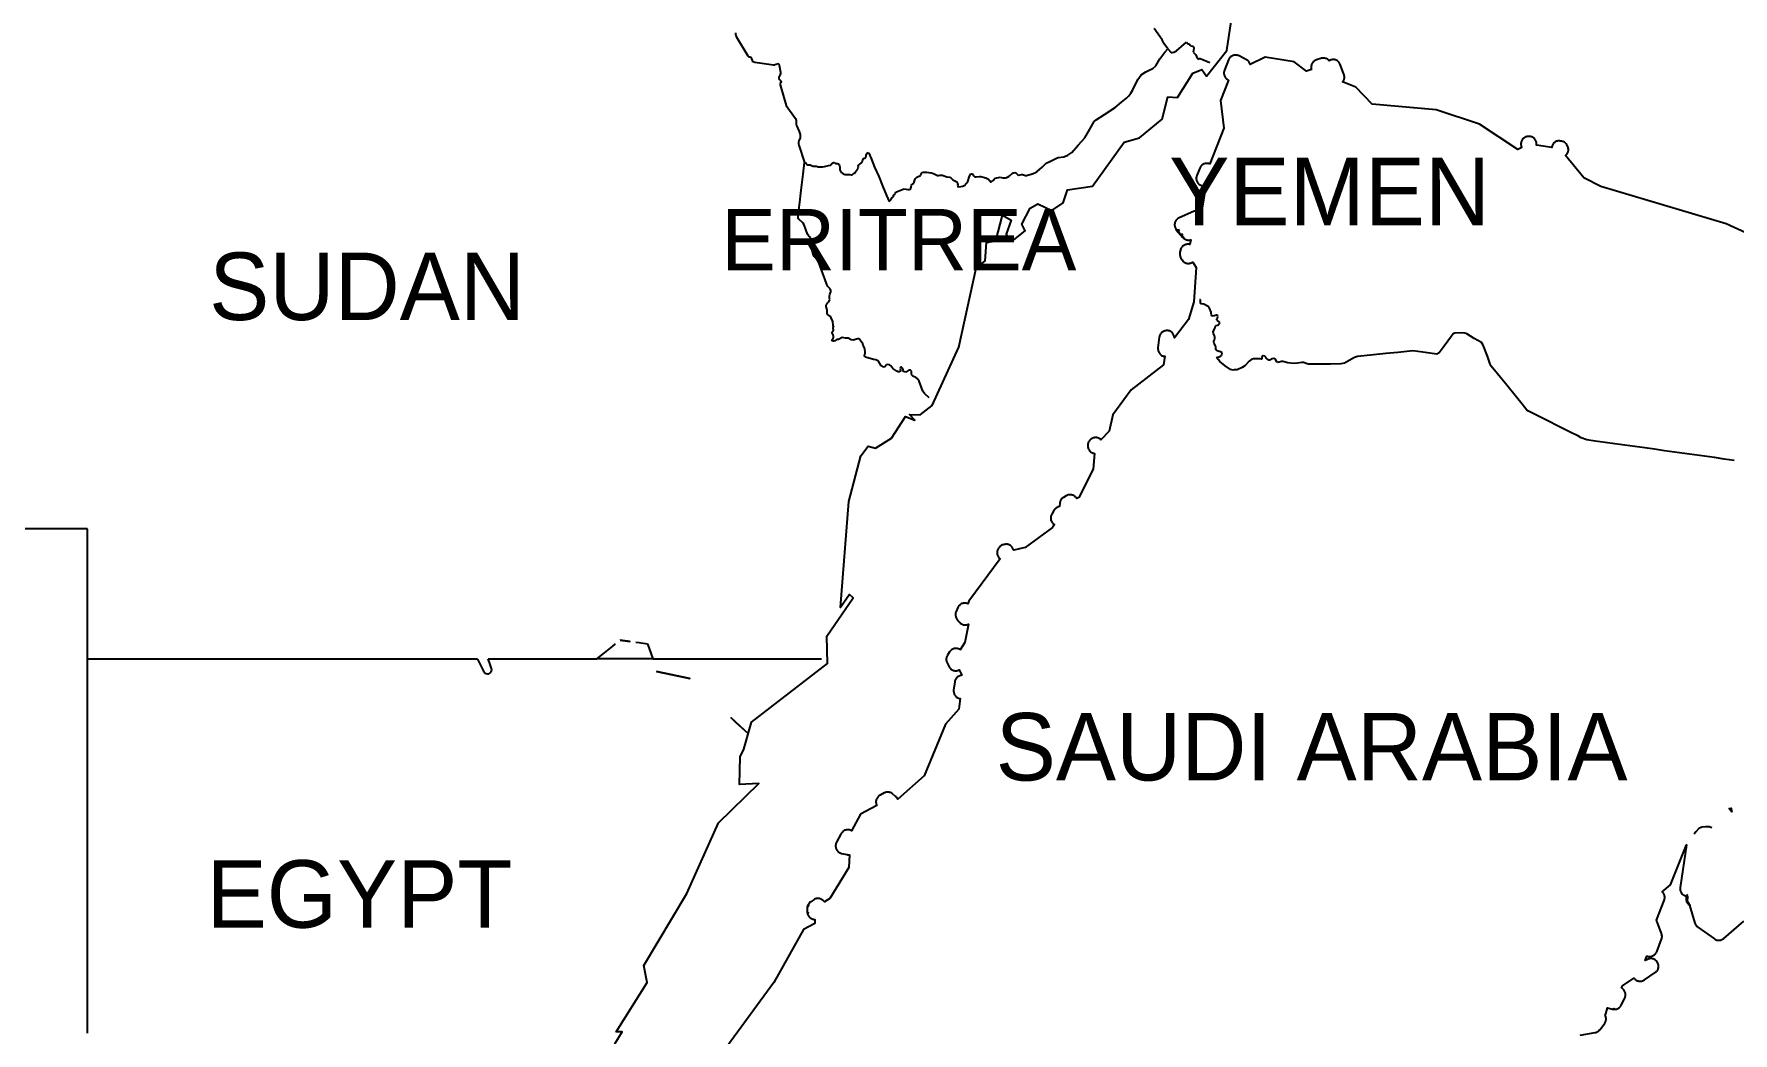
# Model space of a CAD drawing. Header units: metres. Extents: x 0 to 1325, y -1 to 773.
# Drawn here: x 751.3 to 852, y 282 to 341.2 of the extents above; entities that cross this region are included whole.
import ezdxf
from ezdxf.enums import TextEntityAlignment as Align

# ---------------------------------------------------------------- set-up
doc = ezdxf.new("R2010")
doc.units = ezdxf.units.M

msp = doc.modelspace()

# ---------------------------------------------------------------- linework, layer by layer
at = {"layer": 'CUT'}
for points in [[(785.7, 281.328), (786.14, 282.038), (785.79, 282.038), (787.61, 284.968), (787.42, 285.968), (789.97, 290.238), (791.85, 294.428), (794.24, 296.758), (793.1, 296.698), (793.12, 298.338), (793.35, 298.798), (793.8, 300.398), (798.3, 303.878), (798.27, 305.488), (799.83, 307.768), (799.61, 307.968), (799.07, 307.188), (799.58, 313.478), (800.28, 316.178), (800.71, 316.758), (801.16, 316.638), (802.09, 317.228), (802.92, 318.508), (803.49, 318.288), (803.16, 318.628), (803.8, 318.608), (804.51, 319.158), (806.09, 322.618), (807.12, 327.298), (807.65, 327.738), (807.73, 328.818), (808.29, 328.918), (808.68, 330.448), (809.19, 330.148), (808.89, 329.328), (809.26, 328.898), (810.02, 329.518), (809.82, 329.908), (810.31, 330.868), (810.78, 331.128), (811.61, 330.728), (812.28, 331.188), (812.54, 331.948), (814.02, 332.158), (815.89, 334.778), (816.79, 335.028), (818.14, 336.148), (818.47, 337.458), (819.05, 337.428), (819.96, 338.858), (820.5, 339.088), (820.77, 338.678), (821.98, 340.218), (822.23, 341.928)], [(853.9, 328.858), (851.56, 329.928), (844.14, 332.148), (843.13, 332.658), (842.05, 333.988), (842.08, 334.008), (842.11, 334.038), (842.14, 334.078), (842.16, 334.118), (842.18, 334.158), (842.2, 334.198), (842.21, 334.238), (842.22, 334.288), (842.22, 334.328), (842.22, 334.368), (842.21, 334.418), (842.2, 334.458), (842.19, 334.508), (842.17, 334.548), (842.15, 334.578), (842.12, 334.618), (842.08, 334.668), (842.05, 334.708), (842.02, 334.738), (841.98, 334.768), (841.94, 334.788), (841.89, 334.808), (841.85, 334.818), (841.8, 334.828), (841.74, 334.838), (841.7, 334.848), (841.66, 334.848), (841.61, 334.848), (841.57, 334.838), (841.52, 334.828), (841.48, 334.808), (841.44, 334.788), (841.41, 334.758), (841.37, 334.738), (841.34, 334.708), (841.31, 334.668), (841.29, 334.638), (841.27, 334.598), (841.25, 334.558), (841.23, 334.508), (841.23, 334.468), (840.32, 334.598), (840.33, 334.628), (840.33, 334.678), (840.33, 334.718), (840.32, 334.758), (840.31, 334.808), (840.29, 334.848), (840.27, 334.888), (840.25, 334.918), (840.23, 334.958), (840.2, 334.988), (840.16, 335.018), (840.13, 335.048), (840.09, 335.068), (840.05, 335.088), (840.01, 335.098), (839.97, 335.108), (839.92, 335.118), (839.88, 335.118), (839.86, 335.118), (839.82, 335.118), (839.77, 335.108), (839.73, 335.098), (839.69, 335.088), (839.65, 335.068), (839.61, 335.038), (839.57, 335.018), (839.54, 334.988), (839.53, 334.978), (839.5, 334.948), (839.48, 334.908), (839.45, 334.868), (839.43, 334.828), (839.42, 334.788), (839.41, 334.748), (839.4, 334.698), (839.4, 334.658), (839.4, 334.608), (839.41, 334.568), (839.42, 334.518), (839.44, 334.478), (839.45, 334.458), (839.23, 334.338), (836.95, 335.848), (834.38, 336.688), (830.58, 337.018), (829.61, 338.038), (828.83, 338.348), (828.86, 338.378), (828.88, 338.418), (828.9, 338.458), (828.92, 338.498), (828.93, 338.538), (828.94, 338.578), (828.94, 338.628), (828.94, 338.668), (828.93, 338.718), (828.92, 338.758), (828.91, 338.798), (828.69, 339.378), (828.67, 339.418), (828.65, 339.458), (828.63, 339.488), (828.6, 339.528), (828.57, 339.558), (828.53, 339.588), (828.5, 339.608), (828.46, 339.628), (828.42, 339.648), (828.37, 339.658), (828.33, 339.668), (828.29, 339.668), (828.24, 339.668), (828.2, 339.658), (828.16, 339.658), (828.11, 339.638), (828.07, 339.618), (828.04, 339.598), (828.01, 339.628), (827.97, 339.658), (827.94, 339.688), (827.9, 339.708), (827.86, 339.728), (827.82, 339.738), (827.77, 339.748), (827.73, 339.758), (827.68, 339.758), (827.64, 339.758), (827.59, 339.748), (827.55, 339.738), (827.28, 339.648), (827.24, 339.628), (827.2, 339.608), (827.16, 339.588), (827.13, 339.558), (827.09, 339.528), (827.07, 339.498), (827.04, 339.458), (827.02, 339.418), (827, 339.378), (826.99, 339.338), (826.98, 339.298), (826.97, 339.258), (826.97, 339.208), (826.97, 339.168), (826.98, 339.128), (826.99, 339.078), (826.69, 338.978), (825.97, 339.538), (824.25, 339.808), (823.36, 339.388), (823.36, 339.398), (823.34, 339.438), (823.32, 339.478), (823.3, 339.508), (823.28, 339.548), (823.25, 339.578), (823.21, 339.608), (823.18, 339.638), (823.14, 339.658), (822.7, 339.888), (822.66, 339.908), (822.62, 339.918), (822.57, 339.928), (822.53, 339.938), (822.48, 339.938), (822.44, 339.938), (822.4, 339.928), (822.35, 339.918), (822.31, 339.898), (822.27, 339.878), (822.23, 339.858), (822.2, 339.828), (822.17, 339.798), (822.14, 339.768), (822.11, 339.728), (822.09, 339.698), (822.07, 339.648), (821.83, 339.038), (821.82, 338.998), (821.81, 338.958), (821.8, 338.918), (821.8, 338.868), (821.8, 338.828), (821.81, 338.788), (821.82, 338.748), (821.84, 338.698), (821.85, 338.668), (821.88, 338.628), (821.9, 338.588), (821.93, 338.558), (821.96, 338.528), (822, 338.508), (822.04, 338.478), (822.08, 338.458), (821.6, 337.238), (821.8, 335.598), (820.96, 333.488), (820.92, 333.498), (820.88, 333.508), (820.83, 333.518), (820.79, 333.518), (820.74, 333.518), (820.7, 333.508), (820.66, 333.498), (820.62, 333.488), (820.58, 333.468), (820.54, 333.438), (820.5, 333.418), (820.47, 333.388), (820.44, 333.348), (820.41, 333.318), (820.39, 333.278), (820.37, 333.238), (820.19, 332.798), (820.18, 332.758), (820.17, 332.718), (820.16, 332.668), (820.16, 332.628), (820.16, 332.588), (820.17, 332.538), (820.18, 332.498), (820.19, 332.458), (820.21, 332.418), (820.23, 332.378), (820.26, 332.348), (820.29, 332.308), (820.32, 332.278), (820.36, 332.258), (820.39, 332.238), (820.43, 332.218), (820.47, 332.198), (820.52, 332.188), (820.56, 332.178), (820.6, 332.178), (820.65, 332.178), (820.69, 332.188), (820.73, 332.198), (820.53, 330.988), (820.4, 330.648), (820.39, 330.648), (820.35, 330.668), (820.3, 330.678), (820.26, 330.688), (820.22, 330.698), (820.17, 330.698), (820.13, 330.698), (820.08, 330.688), (820.04, 330.678), (820, 330.658), (819.15, 330.288), (819.11, 330.268), (819.07, 330.248), (819.04, 330.218), (819.01, 330.188), (818.98, 330.158), (818.95, 330.128), (818.93, 330.088), (818.91, 330.048), (818.9, 330.008), (818.89, 329.958), (818.88, 329.918), (818.88, 329.878), (818.88, 329.828), (818.89, 329.788), (818.9, 329.748), (818.92, 329.708), (818.93, 329.668), (818.96, 329.628), (818.98, 329.588), (819.36, 329.128), (819.39, 329.098), (819.43, 329.068), (819.46, 329.038), (819.5, 329.018), (819.54, 328.998), (819.59, 328.988), (819.63, 328.978), (819.67, 328.968), (819.72, 328.968), (819.76, 328.968), (819.81, 328.978), (819.85, 328.988), (819.78, 328.718), (819.77, 328.718), (819.72, 328.728), (819.68, 328.728), (819.63, 328.728), (819.59, 328.718), (819.55, 328.718), (819.5, 328.698), (819.46, 328.678), (819.42, 328.658), (819.39, 328.638), (819.35, 328.608), (819.32, 328.578), (819.29, 328.538), (819.27, 328.508), (819.25, 328.468), (819.23, 328.418), (819.22, 328.378), (819.19, 328.248), (819.18, 328.208), (819.18, 328.158), (819.18, 328.118), (819.19, 328.068), (819.2, 328.028), (819.21, 327.988), (819.23, 327.948), (819.25, 327.908), (819.32, 327.798), (819.35, 327.758), (819.37, 327.728), (819.41, 327.698), (819.44, 327.668), (819.48, 327.648), (819.52, 327.628), (819.56, 327.608), (819.6, 327.598), (819.64, 327.588), (819.69, 327.588), (819.73, 327.588), (819.77, 327.598), (819.82, 327.608), (819.86, 327.618), (819.9, 327.638), (819.94, 327.658), (819.95, 327.668), (820.16, 327.348), (820.01, 325.318), (819.71, 324.268), (818.87, 323.168), (818.87, 323.188), (818.86, 323.228), (818.86, 323.268), (818.84, 323.318), (818.82, 323.358), (818.8, 323.398), (818.78, 323.428), (818.75, 323.468), (818.72, 323.498), (818.68, 323.528), (818.65, 323.548), (818.61, 323.568), (818.57, 323.588), (818.52, 323.598), (818.48, 323.608), (818.44, 323.608), (818.39, 323.608), (818.35, 323.598), (818.3, 323.588), (818.26, 323.578), (818.22, 323.558), (818.18, 323.538), (818.15, 323.518), (818.11, 323.488), (818.08, 323.458), (818.05, 323.418), (818.03, 323.378), (818.01, 323.338), (817.99, 323.298), (817.98, 323.258), (817.97, 323.218), (817.89, 322.588), (817.89, 322.538), (817.89, 322.498), (817.9, 322.458), (817.91, 322.408), (817.92, 322.368), (817.94, 322.328), (817.96, 322.288), (817.98, 322.258), (818.01, 322.228), (818.04, 322.188), (818.07, 322.168), (818.11, 322.138), (818.15, 322.118), (818.19, 322.108), (818.23, 322.088), (818.27, 322.088), (818.29, 322.088), (818.22, 321.568), (816.3, 320.088), (815.22, 318.608), (815, 317.648), (814.51, 317.138), (814.48, 317.168), (814.45, 317.198), (814.41, 317.218), (814.37, 317.238), (814.33, 317.248), (814.28, 317.258), (814.24, 317.268), (814.2, 317.268), (814.15, 317.268), (814.11, 317.258), (814.07, 317.248), (814.03, 317.238), (813.99, 317.218), (813.95, 317.188), (813.91, 317.168), (813.88, 317.138), (813.86, 317.118), (813.83, 317.088), (813.81, 317.048), (813.78, 317.008), (813.76, 316.968), (813.75, 316.928), (813.74, 316.888), (813.73, 316.838), (813.73, 316.798), (813.73, 316.778), (813.73, 316.738), (813.74, 316.688), (813.75, 316.648), (813.76, 316.608), (813.78, 316.568), (813.81, 316.528), (813.83, 316.488), (813.86, 316.458), (813.9, 316.428), (813.93, 316.398), (813.97, 316.378), (814.01, 316.358), (814.06, 316.348), (814.1, 316.338), (814.14, 316.328), (814.05, 315.388), (813.2, 313.718), (813.08, 313.648), (813.06, 313.688), (813.03, 313.718), (813, 313.748), (812.97, 313.778), (812.93, 313.808), (812.89, 313.828), (812.85, 313.848), (812.81, 313.858), (812.77, 313.868), (812.72, 313.878), (812.68, 313.878), (812.63, 313.878), (812.59, 313.868), (812.54, 313.858), (812.5, 313.838), (812.46, 313.818), (812.29, 313.718), (812.26, 313.688), (812.22, 313.668), (812.19, 313.638), (812.16, 313.608), (812.14, 313.568), (812.12, 313.528), (812.1, 313.498), (812.09, 313.458), (812.08, 313.408), (812.07, 313.368), (812.05, 313.188), (812.03, 313.188), (811.99, 313.168), (811.95, 313.158), (811.91, 313.128), (811.87, 313.108), (811.84, 313.078), (811.81, 313.048), (811.78, 313.018), (811.75, 312.978), (811.6, 312.728), (811.58, 312.688), (811.57, 312.648), (811.55, 312.608), (811.54, 312.558), (811.54, 312.518), (811.54, 312.468), (811.55, 312.428), (811.55, 312.388), (811.57, 312.338), (811.59, 312.298), (811.61, 312.258), (811.63, 312.228), (811.66, 312.188), (811.69, 312.158), (811.73, 312.128), (811.76, 312.108), (811.65, 311.928), (810.03, 310.758), (809.34, 310.598), (809.33, 310.618), (809.32, 310.658), (809.3, 310.698), (809.28, 310.738), (809.25, 310.768), (809.22, 310.798), (809.19, 310.828), (809.16, 310.858), (809.12, 310.878), (809.08, 310.898), (809.04, 310.918), (809, 310.928), (808.96, 310.938), (808.91, 310.938), (808.87, 310.938), (808.83, 310.928), (808.77, 310.918), (808.72, 310.908), (808.68, 310.898), (808.64, 310.888), (808.61, 310.858), (808.57, 310.838), (808.54, 310.808), (808.51, 310.778), (808.48, 310.748), (808.45, 310.708), (808.43, 310.668), (808.4, 310.638), (808.39, 310.598), (808.37, 310.548), (808.37, 310.508), (808.36, 310.468), (808.36, 310.418), (808.36, 310.378), (808.37, 310.338), (808.38, 310.288), (808.4, 310.248), (808.42, 310.218), (808.44, 310.178), (808.47, 310.138), (808.5, 310.108), (808.53, 310.078), (808.54, 310.078), (806.68, 307.568), (806.62, 307.418), (806.58, 307.438), (806.53, 307.448), (806.49, 307.458), (806.45, 307.458), (806.4, 307.458), (806.36, 307.448), (806.32, 307.438), (806.27, 307.428), (806.23, 307.408), (806.2, 307.388), (806.16, 307.358), (806.13, 307.328), (806.1, 307.298), (806.07, 307.268), (806.05, 307.228), (806.03, 307.188), (805.93, 306.958), (805.91, 306.918), (805.9, 306.878), (805.89, 306.828), (805.89, 306.788), (805.89, 306.748), (805.9, 306.698), (805.91, 306.658), (805.92, 306.618), (805.94, 306.578), (805.96, 306.538), (805.98, 306.508), (806.11, 306.338), (806.14, 306.298), (806.17, 306.268), (806.21, 306.238), (806.25, 306.218), (806.28, 306.198), (806.33, 306.178), (806.37, 306.168), (806.41, 306.158), (806.46, 306.158), (806.5, 306.158), (806.55, 306.168), (806.59, 306.178), (806.63, 306.188), (806.66, 306.198), (806.44, 305.108), (806.17, 304.688), (806.16, 304.698), (806.12, 304.718), (806.08, 304.738), (806.04, 304.748), (806, 304.758), (805.95, 304.768), (805.91, 304.768), (805.87, 304.768), (805.82, 304.758), (805.78, 304.748), (805.74, 304.728), (805.7, 304.708), (805.66, 304.688), (805.63, 304.658), (805.6, 304.628), (805.57, 304.598), (805.54, 304.568), (805.41, 304.368), (805.39, 304.328), (805.37, 304.288), (805.36, 304.248), (805.35, 304.208), (805.34, 304.158), (805.34, 304.118), (805.34, 304.078), (805.35, 304.028), (805.36, 303.988), (805.37, 303.948), (805.39, 303.908), (805.51, 303.678), (805.53, 303.638), (805.56, 303.608), (805.59, 303.568), (805.62, 303.538), (805.66, 303.518), (805.7, 303.488), (805.74, 303.468), (805.78, 303.458), (805.82, 303.448), (805.87, 303.438), (805.91, 303.438), (805.96, 303.438), (806, 303.448), (806.04, 303.458), (806.08, 303.478), (806.11, 303.488), (806.27, 303.178), (806.22, 303.168), (806.18, 303.158), (806.14, 303.148), (806.1, 303.128), (806.06, 303.108), (806.03, 303.088), (805.99, 303.058), (805.96, 303.028), (805.94, 302.988), (805.91, 302.958), (805.89, 302.918), (805.88, 302.878), (805.86, 302.838), (805.85, 302.788), (805.78, 302.298), (805.78, 302.258), (805.78, 302.218), (805.79, 302.168), (805.79, 302.128), (805.81, 302.088), (805.82, 302.048), (805.84, 302.008), (805.87, 301.968), (805.9, 301.938), (805.93, 301.908), (805.96, 301.878), (806, 301.858), (806.03, 301.828), (806.08, 301.818), (806.12, 301.798), (806.16, 301.798), (806.17, 301.798), (806.09, 301.168), (805.3, 300.268), (804.03, 297.218), (802.47, 295.828), (802.45, 295.868), (802.43, 295.908), (802.4, 295.938), (802.37, 295.968), (802.34, 295.998), (802.15, 296.148), (802.11, 296.178), (802.08, 296.198), (802.04, 296.218), (801.99, 296.228), (801.95, 296.238), (801.91, 296.248), (801.86, 296.248), (801.82, 296.248), (801.78, 296.238), (801.74, 296.228), (801.7, 296.208), (801.66, 296.198), (801.42, 296.068), (801.38, 296.038), (801.34, 296.018), (801.31, 295.988), (801.28, 295.958), (801.26, 295.918), (801.23, 295.878), (801.21, 295.838), (801.2, 295.798), (801.19, 295.758), (801.18, 295.718), (801.18, 295.668), (801.18, 295.628), (801.19, 295.588), (801.2, 295.538), (801.21, 295.498), (801.23, 295.458), (800.26, 294.948), (799.72, 293.958), (799.69, 293.978), (799.65, 293.998), (799.61, 294.008), (799.56, 294.018), (799.52, 294.018), (799.47, 294.018), (799.43, 294.008), (799.39, 293.998), (799.34, 293.988), (799.3, 293.968), (799.27, 293.948), (799.23, 293.918), (799.2, 293.888), (799.17, 293.858), (799.14, 293.818), (799.12, 293.788), (798.84, 293.278), (798.82, 293.238), (798.8, 293.198), (798.79, 293.148), (798.78, 293.108), (798.78, 293.058), (798.78, 293.018), (798.79, 292.978), (798.8, 292.928), (798.81, 292.888), (798.83, 292.848), (798.85, 292.808), (798.88, 292.778), (798.91, 292.738), (798.94, 292.708), (798.98, 292.688), (799.01, 292.658), (799.05, 292.648), (799.1, 292.628), (799.14, 292.618), (799.48, 292.548), (799.52, 292.538), (799.57, 292.538), (799.6, 292.538), (799.57, 291.788), (798.45, 289.938), (798.12, 289.738), (798.09, 289.778), (798.06, 289.808), (798.03, 289.838), (797.99, 289.868), (797.96, 289.888), (797.92, 289.908), (797.87, 289.928), (797.83, 289.938), (797.79, 289.948), (797.74, 289.948), (797.7, 289.948), (797.65, 289.938), (797.61, 289.928), (797.57, 289.918), (797.53, 289.898), (797.49, 289.868), (797.31, 289.748), (797.27, 289.728), (797.24, 289.698), (797.21, 289.668), (797.19, 289.628), (797.16, 289.588), (797.14, 289.548), (797.13, 289.508), (797.12, 289.468), (797.11, 289.418), (797.11, 289.378), (797.11, 289.148), (797.11, 289.108), (797.12, 289.058), (797.13, 289.018), (797.14, 288.978), (797.16, 288.938), (797.19, 288.898), (797.21, 288.858), (797.24, 288.828), (797.28, 288.798), (797.31, 288.768), (797.35, 288.748), (797.39, 288.728), (797.43, 288.718), (797.47, 288.708), (797.52, 288.698), (797.56, 288.698), (797.56, 288.458), (796.89, 288.108), (795.12, 284.968), (792.38, 281.218)], [(842.92, 281.838), (843.81, 281.998), (843.85, 282.008), (843.89, 282.018), (843.93, 282.038), (843.97, 282.058), (844.01, 282.088), (844.04, 282.108), (844.07, 282.148), (844.1, 282.178), (844.37, 282.558), (844.39, 282.598), (844.41, 282.638), (844.43, 282.678), (844.44, 282.718), (844.45, 282.758), (844.45, 282.798), (844.45, 282.848), (844.44, 282.888), (844.44, 282.928), (844.42, 282.978), (844.4, 283.018), (844.42, 283.058), (844.43, 283.098), (844.54, 283.458), (844.84, 283.388), (844.89, 283.378), (844.93, 283.378), (844.97, 283.378), (845.01, 283.378), (845.06, 283.388), (845.1, 283.398), (845.14, 283.418), (845.18, 283.438), (845.21, 283.458), (845.25, 283.488), (845.28, 283.518), (845.3, 283.548), (845.33, 283.588), (845.35, 283.618), (845.56, 284.028), (845.58, 284.078), (845.59, 284.118), (845.6, 284.158), (845.61, 284.208), (845.61, 284.248), (845.61, 284.298), (845.6, 284.338), (845.59, 284.378), (845.57, 284.418), (845.55, 284.458), (845.53, 284.498), (845.5, 284.538), (845.47, 284.568), (845.43, 284.598), (845.4, 284.618), (845.36, 284.638), (845.42, 284.768), (846.1, 285.228), (846.13, 285.198), (846.16, 285.168), (846.19, 285.138), (846.23, 285.108), (846.27, 285.088), (846.31, 285.068), (846.35, 285.058), (846.39, 285.048), (846.43, 285.038), (846.48, 285.038), (846.52, 285.038), (846.56, 285.048), (846.61, 285.058), (846.65, 285.078), (846.69, 285.098), (846.72, 285.118), (847.36, 285.558), (847.4, 285.588), (847.43, 285.618), (847.46, 285.648), (847.49, 285.678), (847.51, 285.718), (847.53, 285.758), (847.54, 285.798), (847.55, 285.848), (847.56, 285.888), (847.56, 285.928), (847.56, 285.978), (847.55, 286.018), (847.54, 286.058), (847.52, 286.098), (847.51, 286.138), (847.48, 286.178), (847.46, 286.218), (847.43, 286.248), (847.39, 286.278), (847.36, 286.298), (847.32, 286.328), (847.28, 286.348), (847.24, 286.358), (847.2, 286.368), (847.15, 286.378), (847.11, 286.378), (847.07, 286.378), (847.02, 286.368), (846.98, 286.358), (846.94, 286.348), (846.9, 286.328), (846.77, 286.258), (846.87, 286.528), (846.9, 286.518), (846.95, 286.508), (846.99, 286.498), (847.04, 286.498), (847.08, 286.498), (847.12, 286.508), (847.17, 286.518), (847.21, 286.538), (847.25, 286.558), (847.29, 286.578), (847.32, 286.608), (847.35, 286.638), (847.38, 286.668), (847.41, 286.708), (847.43, 286.748), (847.45, 286.788), (847.74, 287.538), (847.75, 287.578), (847.76, 287.628), (847.77, 287.678), (847.77, 287.718), (847.76, 287.768), (847.76, 287.818), (847.74, 287.858), (847.47, 288.568), (847.45, 288.608), (847.43, 288.648), (847.9, 289.828), (847.91, 289.878), (847.92, 289.918), (847.93, 289.958), (847.93, 290.008), (847.93, 290.048), (847.92, 290.098), (847.91, 290.138), (847.89, 290.178), (847.87, 290.218), (847.85, 290.258), (847.82, 290.288), (847.79, 290.328), (847.78, 290.338), (848.26, 290.758), (849.21, 293.128), (848.84, 290.598), (848.84, 290.548), (848.84, 290.498), (848.85, 290.458), (848.85, 290.418), (848.87, 290.368), (848.89, 290.328), (848.91, 290.288), (848.93, 290.248), (848.96, 290.218), (849, 290.188), (849.03, 290.158), (849.07, 290.138), (849.11, 290.118), (849.15, 290.098), (849.19, 290.088), (849.19, 289.928), (849.19, 289.878), (849.2, 289.838), (849.21, 289.798), (849.22, 289.748), (849.24, 289.708), (849.26, 289.678), (849.29, 289.638), (849.32, 289.608), (849.35, 289.578), (849.38, 289.548), (849.4, 289.538), (849.72, 288.488), (849.73, 288.448), (849.75, 288.408), (849.77, 288.368), (849.8, 288.338), (849.82, 288.308), (849.86, 288.278), (849.89, 288.248), (850.87, 287.548), (850.9, 287.528), (850.94, 287.508), (850.98, 287.488), (851.02, 287.478), (851.07, 287.468), (851.11, 287.468), (851.15, 287.468), (851.19, 287.468), (851.24, 287.478), (851.28, 287.498), (851.32, 287.508), (851.36, 287.528), (851.39, 287.548), (851.43, 287.578), (852.61, 288.608)]]:
    msp.add_lwpolyline(points, dxfattribs=at)
for points in [[(786.01, 305.248), (786.02, 305.258), (786.6, 305.178), (786.01, 305.248)], [(788.18, 303.398), (789.49, 303.128), (790.15, 302.988), (788.18, 303.398)], [(792.9, 300.348), (792.59, 300.648), (793.61, 299.728), (792.9, 300.348)], [(851.9, 295.058), (851.74, 295.278), (851.86, 295.298), (851.87, 295.258), (851.9, 295.058)]]:
    msp.add_lwpolyline(points, close=True, dxfattribs=at)
at = {"layer": 'SCORE'}
for points in [[(818.15, 340.838), (817.66, 341.508)], [(792.85, 341.248), (792.86, 341.148)], [(792.86, 341.148), (792.9, 341.038)], [(792.9, 341.038), (793.59, 339.888)], [(818.26, 340.598), (818.15, 340.838)], [(818.48, 340.298), (818.26, 340.598)], [(819, 340.188), (819.58, 340.698)], [(819.58, 340.698), (819.63, 340.628)], [(819.63, 340.628), (819.65, 340.618)], [(819.65, 340.618), (819.76, 340.588)], [(819.76, 340.588), (819.81, 340.518)], [(819.81, 340.518), (819.84, 340.478)], [(819.84, 340.478), (819.95, 340.458)], [(819.95, 340.458), (820, 340.438)], [(820, 340.438), (820.02, 340.338)], [(793.59, 339.888), (793.62, 339.858)], [(793.62, 339.858), (793.65, 339.838)], [(793.65, 339.838), (793.73, 339.838)], [(793.73, 339.838), (793.76, 339.818)], [(793.76, 339.818), (793.79, 339.778)], [(793.79, 339.778), (793.81, 339.748)], [(793.81, 339.748), (793.81, 339.708)], [(793.81, 339.708), (793.84, 339.608)], [(793.84, 339.608), (793.84, 339.588)], [(793.84, 339.588), (793.85, 339.578)], [(793.85, 339.578), (793.9, 339.558)], [(793.9, 339.558), (793.91, 339.548)], [(793.91, 339.548), (794, 339.518)], [(794, 339.518), (795.11, 339.358)], [(795.14, 339.358), (795.19, 339.368)], [(795.19, 339.368), (795.21, 339.378)], [(795.21, 339.378), (795.23, 339.398)], [(795.23, 339.398), (795.27, 339.408)], [(795.27, 339.408), (795.37, 339.438)], [(795.37, 339.438), (795.42, 339.418)], [(795.42, 339.418), (795.45, 339.348)], [(817.76, 339.298), (818, 339.708)], [(818, 339.708), (818.3, 340.118)], [(818.3, 340.118), (818.48, 340.298)], [(818.48, 340.298), (818.67, 340.098)], [(818.67, 340.098), (818.73, 340.088)], [(818.73, 340.088), (818.83, 340.108)], [(818.83, 340.108), (819, 340.188)], [(819.99, 340.218), (819.97, 340.108)], [(819.97, 340.108), (820.13, 339.958)], [(820.02, 340.338), (819.99, 340.218)], [(820.13, 339.958), (820.22, 339.758)], [(820.22, 339.758), (820.28, 339.698)], [(820.28, 339.698), (820.31, 339.708)], [(820.31, 339.708), (820.36, 339.738)], [(820.36, 339.738), (820.4, 339.738)], [(820.4, 339.738), (820.97, 339.498)], [(795.11, 339.358), (795.14, 339.358)], [(795.51, 338.778), (795.42, 338.628)], [(795.42, 338.628), (795.42, 338.548)], [(795.42, 338.548), (795.46, 338.488)], [(795.45, 339.348), (795.53, 338.928)], [(795.46, 338.488), (795.52, 338.428)], [(795.53, 338.838), (795.51, 338.778)], [(795.52, 338.428), (795.55, 338.378)], [(795.53, 338.928), (795.53, 338.838)], [(795.55, 338.378), (795.55, 338.348)], [(816.41, 337.878), (816.69, 338.498)], [(816.69, 338.498), (816.89, 338.768)], [(816.89, 338.768), (817.17, 338.948)], [(817.17, 338.948), (817.38, 339.038)], [(817.38, 339.038), (817.59, 339.148)], [(817.59, 339.148), (817.76, 339.298)], [(795.51, 338.248), (795.5, 338.178)], [(795.5, 338.178), (795.86, 336.948)], [(795.54, 338.308), (795.51, 338.248)], [(795.55, 338.348), (795.54, 338.308)], [(815.74, 337.148), (816.02, 337.378)], [(816.02, 337.378), (816.17, 337.518)], [(816.17, 337.518), (816.29, 337.688)], [(816.29, 337.688), (816.41, 337.878)], [(795.86, 336.948), (796.41, 336.168)], [(814.22, 336.108), (814.72, 336.418)], [(814.72, 336.418), (815.36, 336.828)], [(815.36, 336.828), (815.74, 337.148)], [(796.41, 336.168), (796.44, 336.058)], [(796.44, 336.058), (796.45, 335.848)], [(796.45, 335.848), (796.47, 335.768)], [(796.47, 335.768), (796.62, 335.398)], [(796.62, 335.398), (796.69, 335.228)], [(813.56, 335.038), (813.85, 335.538)], [(813.85, 335.538), (814.11, 335.998)], [(814.11, 335.998), (814.22, 336.108)], [(796.61, 334.858), (796.59, 334.768)], [(796.59, 334.768), (796.59, 334.668)], [(796.59, 334.668), (796.61, 334.588)], [(796.68, 335.038), (796.61, 334.858)], [(796.61, 334.588), (796.94, 333.568)], [(796.69, 335.228), (796.68, 335.038)], [(812.79, 334.158), (813.17, 334.588)], [(813.17, 334.588), (813.56, 335.038)], [(796.86, 332.878), (796.94, 333.568)], [(796.94, 333.568), (797.01, 333.568)], [(797.01, 333.568), (797.04, 333.498)], [(797.04, 333.498), (797.08, 333.458)], [(797.08, 333.458), (797.14, 333.438)], [(797.14, 333.438), (797.22, 333.438)], [(797.22, 333.438), (797.27, 333.428)], [(797.27, 333.428), (797.39, 333.378)], [(797.39, 333.378), (797.46, 333.358)], [(797.46, 333.358), (797.63, 333.358)], [(797.63, 333.358), (797.66, 333.358)], [(797.66, 333.358), (797.72, 333.318)], [(797.72, 333.318), (797.75, 333.308)], [(798, 333.308), (798.12, 333.328)], [(798.12, 333.328), (798.36, 333.398)], [(798.36, 333.398), (798.49, 333.408)], [(798.49, 333.408), (798.51, 333.428)], [(798.51, 333.428), (798.57, 333.518)], [(798.57, 333.518), (798.6, 333.538)], [(798.6, 333.538), (798.63, 333.558)], [(798.63, 333.558), (798.66, 333.568)], [(798.66, 333.568), (798.7, 333.568)], [(798.7, 333.568), (798.72, 333.558)], [(798.72, 333.558), (798.78, 333.518)], [(798.78, 333.518), (798.81, 333.518)], [(798.81, 333.518), (798.87, 333.518)], [(798.87, 333.518), (798.9, 333.518)], [(798.9, 333.518), (798.95, 333.488)], [(798.95, 333.488), (798.99, 333.438)], [(798.99, 333.438), (799.02, 333.378)], [(799.02, 333.378), (799.03, 333.298)], [(800.13, 333.378), (800.14, 333.418)], [(800.14, 333.298), (800.13, 333.378)], [(800.14, 333.418), (800.2, 333.448)], [(800.2, 333.448), (800.35, 333.578)], [(800.35, 333.578), (800.36, 333.598)], [(800.36, 333.598), (800.39, 333.668)], [(800.39, 333.668), (800.41, 333.768)], [(800.41, 333.768), (800.43, 333.808)], [(800.43, 333.808), (800.48, 333.828)], [(800.48, 333.828), (800.52, 333.828)], [(800.52, 333.828), (800.55, 333.848)], [(800.55, 333.848), (800.58, 333.878)], [(800.58, 333.878), (800.59, 333.918)], [(800.59, 333.918), (800.6, 334.008)], [(800.6, 334.008), (800.61, 334.068)], [(800.61, 334.068), (800.65, 334.118)], [(800.65, 334.118), (800.72, 334.158)], [(800.72, 334.158), (800.76, 334.118)], [(800.76, 334.118), (800.89, 333.798)], [(800.89, 333.798), (801.1, 333.298)], [(811.02, 333.298), (811.27, 333.528)], [(811.27, 333.528), (811.49, 333.638)], [(811.49, 333.638), (811.88, 333.828)], [(811.88, 333.828), (811.98, 333.858)], [(811.98, 333.858), (812.31, 333.908)], [(812.31, 333.908), (812.56, 333.998)], [(812.56, 333.998), (812.79, 334.158)], [(796.74, 331.938), (796.8, 332.408)], [(796.8, 332.408), (796.86, 332.878)], [(797.75, 333.308), (798, 333.308)], [(799.03, 333.298), (799.03, 333.208)], [(799.03, 333.208), (799.04, 333.128)], [(799.04, 333.128), (799.07, 333.058)], [(799.07, 333.058), (799.13, 332.978)], [(799.13, 332.978), (799.23, 332.898)], [(799.23, 332.898), (799.36, 332.868)], [(799.36, 332.868), (799.63, 332.868)], [(799.63, 332.868), (799.71, 332.848)], [(799.71, 332.848), (799.76, 332.838)], [(799.76, 332.838), (799.85, 332.918)], [(799.85, 332.918), (799.92, 332.958)], [(799.92, 332.958), (800.06, 333.158)], [(800.06, 333.158), (800.12, 333.208)], [(800.12, 333.208), (800.13, 333.238)], [(800.13, 333.238), (800.14, 333.298)], [(801.1, 333.298), (801.34, 332.748)], [(801.34, 332.748), (801.57, 332.178)], [(803.34, 332.298), (803.39, 332.318)], [(803.39, 332.318), (803.43, 332.348)], [(803.43, 332.348), (803.45, 332.398)], [(803.45, 332.398), (803.48, 332.538)], [(803.48, 332.538), (803.51, 332.608)], [(803.51, 332.608), (803.56, 332.658)], [(803.56, 332.658), (803.61, 332.708)], [(803.61, 332.708), (803.81, 332.808)], [(803.81, 332.808), (803.84, 332.838)], [(803.84, 332.838), (803.87, 332.918)], [(803.87, 332.918), (803.89, 332.958)], [(803.89, 332.958), (803.93, 332.988)], [(803.93, 332.988), (803.96, 332.988)], [(803.96, 332.988), (803.99, 332.988)], [(803.99, 332.988), (804.18, 332.988)], [(804.18, 332.988), (804.46, 332.948)], [(804.46, 332.948), (804.59, 332.918)], [(804.59, 332.918), (804.82, 332.798)], [(804.82, 332.798), (804.89, 332.798)], [(804.89, 332.798), (804.96, 332.828)], [(804.96, 332.828), (805.03, 332.828)], [(805.03, 332.828), (805.1, 332.828)], [(805.1, 332.828), (805.17, 332.808)], [(805.17, 332.808), (805.38, 332.718)], [(805.38, 332.718), (805.55, 332.698)], [(805.55, 332.698), (805.62, 332.658)], [(805.62, 332.658), (805.74, 332.548)], [(805.74, 332.548), (805.89, 332.468)], [(805.89, 332.468), (805.97, 332.428)], [(805.97, 332.428), (806.02, 332.358)], [(806.02, 332.358), (806.03, 332.288)], [(806.51, 332.298), (806.57, 332.368)], [(806.57, 332.368), (806.62, 332.448)], [(806.62, 332.448), (806.73, 332.768)], [(806.73, 332.768), (806.81, 332.898)], [(806.81, 332.898), (806.9, 332.898)], [(806.9, 332.898), (806.98, 332.778)], [(806.98, 332.778), (807.03, 332.728)], [(807.03, 332.728), (807.12, 332.718)], [(807.12, 332.718), (807.32, 332.748)], [(807.32, 332.748), (807.39, 332.738)], [(807.39, 332.738), (807.69, 332.658)], [(807.69, 332.658), (807.84, 332.588)], [(807.84, 332.588), (807.91, 332.498)], [(807.91, 332.498), (807.94, 332.418)], [(807.94, 332.418), (808, 332.428)], [(808, 332.428), (808.07, 332.468)], [(808.07, 332.468), (808.13, 332.508)], [(808.13, 332.508), (808.2, 332.598)], [(808.2, 332.598), (808.23, 332.618)], [(808.23, 332.618), (808.25, 332.638)], [(808.25, 332.638), (808.44, 332.688)], [(808.44, 332.688), (808.54, 332.698)], [(808.54, 332.698), (808.7, 332.668)], [(808.7, 332.668), (808.75, 332.668)], [(808.75, 332.668), (808.86, 332.658)], [(808.86, 332.658), (808.97, 332.698)], [(808.97, 332.698), (809.08, 332.758)], [(809.08, 332.758), (809.27, 332.928)], [(809.27, 332.928), (809.33, 332.958)], [(809.33, 332.958), (809.4, 332.968)], [(809.4, 332.968), (809.47, 332.948)], [(809.47, 332.948), (809.58, 332.848)], [(809.58, 332.848), (809.65, 332.828)], [(809.65, 332.828), (809.72, 332.848)], [(809.72, 332.848), (809.81, 332.858)], [(809.81, 332.858), (809.86, 332.858)], [(809.86, 332.858), (810.04, 332.808)], [(810.04, 332.808), (810.11, 332.808)], [(810.11, 332.808), (810.44, 332.888)], [(810.44, 332.888), (810.6, 332.948)], [(810.6, 332.948), (810.74, 333.038)], [(810.74, 333.038), (811.02, 333.298)], [(796.6, 330.738), (796.68, 331.368)], [(796.68, 331.368), (796.7, 331.578)], [(796.7, 331.578), (796.74, 331.938)], [(801.57, 332.178), (801.81, 331.608)], [(801.81, 331.608), (801.96, 331.248)], [(801.96, 331.248), (802.03, 331.308)], [(802.03, 331.308), (802.07, 331.368)], [(802.07, 331.368), (802.14, 331.508)], [(802.14, 331.508), (802.16, 331.518)], [(802.16, 331.518), (802.19, 331.528)], [(802.19, 331.528), (802.21, 331.538)], [(802.21, 331.608), (802.22, 331.638)], [(802.21, 331.598), (802.21, 331.608)], [(802.21, 331.558), (802.21, 331.598)], [(802.21, 331.538), (802.21, 331.558)], [(802.22, 331.638), (802.23, 331.658)], [(802.23, 331.658), (802.25, 331.678)], [(802.25, 331.678), (802.29, 331.688)], [(802.29, 331.688), (802.32, 331.708)], [(802.32, 331.708), (802.33, 331.738)], [(802.33, 331.768), (802.36, 331.808)], [(802.33, 331.738), (802.33, 331.768)], [(802.36, 331.808), (802.39, 331.838)], [(802.39, 331.838), (802.79, 331.998)], [(802.79, 331.998), (802.85, 332.008)], [(802.85, 332.008), (803.06, 331.978)], [(803.06, 331.978), (803.15, 331.978)], [(803.15, 331.978), (803.21, 331.998)], [(803.21, 331.998), (803.24, 332.048)], [(803.24, 332.048), (803.27, 332.108)], [(803.27, 332.118), (803.29, 332.228)], [(803.27, 332.108), (803.27, 332.118)], [(803.29, 332.228), (803.31, 332.258)], [(803.31, 332.258), (803.34, 332.298)], [(806.03, 332.288), (806.02, 332.218)], [(806.02, 332.218), (806.03, 332.158)], [(806.03, 332.158), (806.08, 332.108)], [(806.08, 332.118), (806.21, 332.138)], [(806.08, 332.108), (806.08, 332.118)], [(806.21, 332.138), (806.32, 332.158)], [(806.32, 332.158), (806.36, 332.178)], [(806.36, 332.178), (806.44, 332.228)], [(806.44, 332.228), (806.51, 332.298)], [(796.56, 330.378), (796.6, 330.738)], [(796.56, 330.298), (796.56, 330.378)], [(796.59, 330.228), (796.56, 330.298)], [(796.87, 329.968), (796.59, 330.228)], [(796.93, 329.868), (796.87, 329.968)], [(797.12, 329.318), (796.93, 329.868)], [(797.19, 329.198), (797.12, 329.318)], [(819.09, 329.618), (819.09, 329.608), (819.13, 329.508), (819.14, 329.398), (819.36, 329.128), (819.39, 329.098), (819.41, 329.088), (819.42, 329.118), (819.33, 329.178), (819.32, 329.208), (819.33, 329.208), (819.34, 329.228), (819.32, 329.248)], [(819.32, 329.248), (819.29, 329.278), (819.24, 329.308), (819.22, 329.328), (819.26, 329.328), (819.31, 329.318), (819.36, 329.288)], [(797.31, 329.118), (797.19, 329.198)], [(797.26, 328.958), (797.31, 329.118)], [(797.27, 328.798), (797.26, 328.958)], [(797.47, 328.078), (797.27, 328.798)], [(797.51, 327.988), (797.47, 328.078)], [(797.7, 327.808), (797.51, 327.988)], [(797.8, 327.638), (797.7, 327.808)], [(797.97, 327.148), (797.8, 327.638)], [(798.14, 326.678), (797.97, 327.148)], [(798.26, 326.328), (798.14, 326.678)], [(798.32, 326.228), (798.26, 326.328)], [(798.3, 325.248), (798.36, 325.308)], [(798.47, 326.078), (798.32, 326.228)], [(798.36, 325.308), (798.41, 325.378)], [(798.41, 325.388), (798.44, 325.448)], [(798.41, 325.378), (798.41, 325.388)], [(798.42, 325.668), (798.44, 325.748)], [(798.42, 325.588), (798.42, 325.668)], [(798.43, 325.518), (798.42, 325.588)], [(798.44, 325.448), (798.43, 325.518)], [(798.44, 325.748), (798.5, 325.898)], [(798.51, 325.978), (798.47, 326.078)], [(798.5, 325.898), (798.51, 325.978)], [(820.39, 325.448), (820.37, 325.458)], [(820.42, 325.388), (820.39, 325.448)], [(820.41, 325.268), (820.42, 325.328)], [(820.42, 325.218), (820.41, 325.268)], [(820.42, 325.328), (820.42, 325.388)], [(798.23, 325.088), (798.25, 325.178)], [(798.23, 325.038), (798.23, 325.088)], [(798.27, 324.888), (798.23, 325.038)], [(798.25, 325.178), (798.3, 325.248)], [(798.29, 324.818), (798.27, 324.888)], [(798.28, 324.688), (798.29, 324.818)], [(798.28, 324.618), (798.28, 324.688)], [(798.32, 324.548), (798.28, 324.618)], [(798.37, 324.498), (798.32, 324.548)], [(798.5, 324.418), (798.37, 324.498)], [(798.53, 324.358), (798.5, 324.418)], [(798.63, 324.138), (798.53, 324.358)], [(820.46, 325.198), (820.42, 325.218)], [(820.6, 325.178), (820.46, 325.198)], [(820.66, 325.158), (820.6, 325.178)], [(820.82, 325.058), (820.66, 325.158)], [(820.9, 325.008), (820.82, 325.058)], [(820.94, 324.938), (820.9, 325.008)], [(821.04, 324.688), (820.94, 324.938)], [(821.05, 324.618), (821.04, 324.688)], [(821.06, 324.538), (821.05, 324.618)], [(821.08, 324.488), (821.06, 324.538)], [(821.12, 324.468), (821.08, 324.488)], [(821.22, 324.488), (821.12, 324.468)], [(821.36, 324.528), (821.22, 324.488)], [(821.43, 324.518), (821.36, 324.528)], [(821.38, 324.248), (821.39, 324.298)], [(821.39, 324.298), (821.43, 324.348)], [(821.45, 324.448), (821.43, 324.518)], [(821.43, 324.348), (821.45, 324.438)], [(821.45, 324.438), (821.45, 324.448)], [(798.56, 323.448), (798.58, 323.488)], [(798.65, 323.328), (798.56, 323.448)], [(798.58, 323.488), (798.61, 323.528)], [(798.61, 323.528), (798.65, 323.578)], [(798.64, 323.908), (798.63, 324.138)], [(798.65, 323.888), (798.64, 323.908)], [(798.67, 323.858), (798.65, 323.888)], [(798.65, 323.788), (798.68, 323.828)], [(798.65, 323.778), (798.65, 323.788)], [(798.66, 323.628), (798.65, 323.778)], [(798.65, 323.578), (798.66, 323.628)], [(798.67, 323.248), (798.65, 323.328)], [(798.66, 323.178), (798.67, 323.248)], [(798.68, 323.848), (798.67, 323.858)], [(798.68, 323.828), (798.68, 323.848)], [(821.16, 323.528), (821.18, 323.588)], [(821.19, 323.428), (821.16, 323.528)], [(821.18, 323.588), (821.26, 323.738)], [(821.25, 323.288), (821.19, 323.428)], [(821.26, 323.208), (821.25, 323.288)], [(821.26, 323.738), (821.3, 323.878)], [(821.3, 323.878), (821.34, 323.908)], [(821.34, 323.908), (821.48, 323.948)], [(821.44, 324.168), (821.38, 324.248)], [(821.47, 324.138), (821.44, 324.168)], [(821.5, 324.128), (821.47, 324.138)], [(821.48, 323.948), (821.52, 323.978)], [(821.53, 324.108), (821.5, 324.128)], [(821.52, 323.978), (821.54, 324.018)], [(821.55, 324.068), (821.53, 324.108)], [(821.54, 324.018), (821.55, 324.068)], [(835.38, 323.408), (835.07, 322.988)], [(835.42, 323.438), (835.38, 323.408)], [(835.48, 323.448), (835.42, 323.438)], [(835.96, 323.468), (835.48, 323.448)], [(836.08, 323.448), (835.96, 323.468)], [(836.19, 323.408), (836.08, 323.448)], [(836.64, 323.138), (836.19, 323.408)], [(798.57, 323.048), (798.58, 323.078)], [(798.58, 323.018), (798.57, 323.048)], [(798.58, 323.078), (798.66, 323.178)], [(798.58, 323.008), (798.58, 323.018)], [(798.61, 322.988), (798.58, 323.008)], [(798.68, 322.978), (798.61, 322.988)], [(798.74, 322.998), (798.68, 322.978)], [(798.8, 323.038), (798.74, 322.998)], [(798.86, 323.068), (798.8, 323.038)], [(798.96, 323.078), (798.86, 323.068)], [(798.99, 323.098), (798.96, 323.078)], [(799.14, 323.178), (798.99, 323.098)], [(799.17, 323.188), (799.14, 323.178)], [(799.37, 323.158), (799.17, 323.188)], [(799.43, 323.158), (799.37, 323.158)], [(799.54, 323.158), (799.43, 323.158)], [(799.71, 323.048), (799.54, 323.158)], [(799.82, 323.038), (799.71, 323.048)], [(800.17, 323.138), (799.82, 323.038)], [(800.37, 322.888), (800.17, 323.138)], [(800.4, 322.818), (800.37, 322.888)], [(800.42, 322.728), (800.4, 322.818)], [(800.5, 322.588), (800.42, 322.728)], [(800.52, 322.508), (800.5, 322.588)], [(800.5, 322.108), (800.54, 322.278)], [(800.54, 322.348), (800.52, 322.508)], [(800.54, 322.278), (800.54, 322.348)], [(821.2, 322.918), (821.21, 322.988)], [(821.22, 322.848), (821.2, 322.918)], [(821.21, 322.988), (821.24, 323.048)], [(821.3, 322.698), (821.22, 322.848)], [(821.24, 323.048), (821.26, 323.128)], [(821.26, 323.128), (821.26, 323.208)], [(821.32, 322.618), (821.3, 322.698)], [(821.32, 322.528), (821.32, 322.618)], [(821.34, 322.458), (821.32, 322.528)], [(821.41, 322.398), (821.34, 322.458)], [(821.51, 322.358), (821.41, 322.398)], [(821.6, 322.338), (821.51, 322.358)], [(821.68, 322.298), (821.6, 322.338)], [(821.69, 322.218), (821.68, 322.298)], [(832.1, 322.308), (831.4, 322.238)], [(832.99, 322.398), (832.1, 322.308)], [(833.6, 322.318), (832.99, 322.398)], [(834.42, 322.208), (833.6, 322.318)], [(834.56, 322.288), (834.42, 322.208)], [(834.79, 322.608), (834.56, 322.288)], [(835.07, 322.988), (834.79, 322.608)], [(837.06, 322.898), (836.64, 323.138)], [(837.17, 322.748), (837.06, 322.898)], [(837.42, 322.088), (837.17, 322.748)], [(800.51, 322.068), (800.5, 322.108)], [(800.55, 322.038), (800.51, 322.068)], [(801.03, 321.888), (800.55, 322.038)], [(801.18, 321.868), (801.03, 321.888)], [(801.33, 321.798), (801.18, 321.868)], [(801.49, 321.508), (801.33, 321.798)], [(801.62, 321.438), (801.49, 321.508)], [(801.7, 321.458), (801.62, 321.438)], [(801.81, 321.568), (801.7, 321.458)], [(801.89, 321.588), (801.81, 321.568)], [(801.98, 321.568), (801.89, 321.588)], [(802.05, 321.518), (801.98, 321.568)], [(802.17, 321.368), (802.05, 321.518)], [(802.41, 321.208), (802.17, 321.368)], [(802.64, 321.428), (802.62, 321.348)], [(802.62, 321.348), (802.63, 321.268)], [(802.63, 321.268), (802.62, 321.208)], [(802.7, 321.428), (802.64, 321.428)], [(802.76, 321.378), (802.7, 321.428)], [(802.8, 321.308), (802.76, 321.378)], [(802.78, 321.218), (802.79, 321.238)], [(802.79, 321.238), (802.8, 321.268)], [(802.8, 321.268), (802.8, 321.308)], [(803.13, 321.268), (803.07, 321.228)], [(803.22, 321.258), (803.13, 321.268)], [(803.28, 321.198), (803.22, 321.258)], [(821.37, 322.018), (821.58, 322.078)], [(821.38, 321.998), (821.37, 322.018)], [(821.56, 321.778), (821.38, 321.998)], [(821.88, 321.508), (821.56, 321.778)], [(821.58, 322.078), (821.65, 322.138)], [(821.65, 322.138), (821.69, 322.218)], [(822.2, 321.308), (821.88, 321.508)], [(822.28, 321.278), (822.2, 321.308)], [(822.36, 321.268), (822.28, 321.278)], [(822.43, 321.278), (822.36, 321.268)], [(822.56, 321.288), (822.43, 321.278)], [(822.62, 321.298), (822.56, 321.288)], [(822.89, 321.418), (822.62, 321.298)], [(823.04, 321.508), (822.89, 321.418)], [(823.3, 321.798), (823.04, 321.508)], [(823.45, 321.918), (823.3, 321.798)], [(823.53, 321.938), (823.45, 321.918)], [(823.59, 321.938), (823.53, 321.938)], [(823.73, 321.928), (823.59, 321.938)], [(823.88, 321.938), (823.73, 321.928)], [(823.94, 321.938), (823.88, 321.938)], [(824.03, 321.908), (823.94, 321.938)], [(824.05, 321.918), (824.03, 321.908)], [(824.05, 322.068), (824.04, 322.038)], [(824.04, 322.038), (824.05, 321.958)], [(824.07, 322.088), (824.05, 322.068)], [(824.05, 321.958), (824.05, 321.918)], [(824.09, 322.098), (824.07, 322.088)], [(824.13, 322.108), (824.09, 322.098)], [(824.22, 322.088), (824.13, 322.108)], [(824.28, 322.038), (824.22, 322.088)], [(824.32, 321.958), (824.28, 322.038)], [(824.38, 321.898), (824.32, 321.958)], [(824.46, 321.858), (824.38, 321.898)], [(824.52, 321.858), (824.46, 321.858)], [(824.66, 321.938), (824.52, 321.858)], [(824.76, 321.948), (824.66, 321.938)], [(824.83, 321.918), (824.76, 321.948)], [(824.88, 321.848), (824.83, 321.918)], [(824.94, 321.748), (824.88, 321.848)], [(824.99, 321.718), (824.94, 321.748)], [(825.07, 321.728), (824.99, 321.718)], [(825.22, 321.768), (825.07, 321.728)], [(825.29, 321.768), (825.22, 321.768)], [(825.58, 321.698), (825.29, 321.768)], [(825.93, 321.658), (825.58, 321.698)], [(826.16, 321.668), (825.93, 321.658)], [(826.41, 321.718), (826.16, 321.668)], [(826.51, 321.718), (826.41, 321.718)], [(826.74, 321.628), (826.51, 321.718)], [(826.82, 321.608), (826.74, 321.628)], [(827.57, 321.618), (826.82, 321.608)], [(828.02, 321.618), (827.57, 321.618)], [(828.12, 321.618), (828.02, 321.618)], [(828.73, 321.628), (828.12, 321.618)], [(828.94, 321.668), (828.73, 321.628)], [(829.54, 322.008), (828.94, 321.668)], [(829.71, 322.068), (829.54, 322.008)], [(830.49, 322.148), (829.71, 322.068)], [(831.4, 322.238), (830.49, 322.148)], [(837.59, 321.608), (837.42, 322.088)], [(837.65, 321.488), (837.59, 321.608)], [(838.01, 321.048), (837.65, 321.488)], [(802.42, 321.198), (802.41, 321.208)], [(802.5, 321.168), (802.42, 321.198)], [(802.59, 321.168), (802.5, 321.168)], [(802.62, 321.208), (802.59, 321.168)], [(802.8, 321.178), (802.78, 321.218)], [(802.82, 321.178), (802.8, 321.178)], [(802.95, 321.138), (802.82, 321.178)], [(803.01, 321.178), (802.95, 321.138)], [(803.07, 321.228), (803.01, 321.178)], [(803.29, 321.118), (803.28, 321.198)], [(803.29, 321.038), (803.29, 321.118)], [(803.31, 320.968), (803.29, 321.038)], [(803.37, 320.908), (803.31, 320.968)], [(803.55, 320.818), (803.37, 320.908)], [(803.63, 320.758), (803.55, 320.818)], [(803.73, 320.598), (803.63, 320.758)], [(803.95, 320.018), (803.73, 320.598)], [(838.56, 320.378), (838.01, 321.048)], [(839.14, 319.658), (838.56, 320.378)], [(804.05, 319.868), (803.95, 320.018)], [(804.34, 319.628), (804.05, 319.868)], [(839.48, 319.238), (839.14, 319.658)], [(839.76, 318.888), (839.48, 319.238)], [(839.85, 318.828), (839.76, 318.888)], [(840.32, 318.598), (839.85, 318.828)], [(840.95, 318.278), (840.32, 318.598)], [(841.65, 317.918), (840.95, 318.278)], [(842.29, 317.598), (841.65, 317.918)], [(842.82, 317.338), (842.29, 317.598)], [(842.98, 317.248), (842.82, 317.338)], [(843.32, 317.128), (842.98, 317.248)], [(843.8, 317.058), (843.32, 317.128)], [(844.39, 316.978), (843.8, 317.058)], [(844.98, 316.898), (844.39, 316.978)], [(845.57, 316.818), (844.98, 316.898)], [(846.15, 316.728), (845.57, 316.818)], [(846.74, 316.648), (846.15, 316.728)], [(847.33, 316.568), (846.74, 316.648)], [(847.92, 316.488), (847.33, 316.568)], [(848.51, 316.408), (847.92, 316.488)], [(849.1, 316.318), (848.51, 316.408)], [(849.69, 316.238), (849.1, 316.318)], [(850.28, 316.158), (849.69, 316.238)], [(850.87, 316.078), (850.28, 316.158)], [(851.46, 315.988), (850.87, 316.078)], [(852.05, 315.908), (851.46, 315.988)], [(751.36, 311.848), (750.76, 311.848)], [(751.67, 311.848), (751.36, 311.848)], [(752.09, 311.848), (751.67, 311.848)], [(752.58, 311.848), (752.09, 311.848)], [(753.04, 311.848), (752.58, 311.848)], [(753.49, 311.848), (753.04, 311.848)], [(754.03, 311.848), (753.49, 311.848)], [(754.4, 311.848), (754.03, 311.848)], [(754.41, 311.848), (754.4, 311.848)], [(754.42, 311.848), (754.41, 311.848)], [(754.43, 311.838), (754.42, 311.848)], [(754.44, 311.828), (754.43, 311.838)], [(754.44, 311.818), (754.44, 311.828)], [(754.44, 311.798), (754.44, 311.818)], [(754.44, 311.368), (754.44, 311.798)], [(754.44, 311.008), (754.44, 311.368)], [(754.44, 310.638), (754.44, 311.008)], [(754.44, 310.278), (754.44, 310.638)], [(754.44, 309.908), (754.44, 310.278)], [(754.44, 309.428), (754.44, 309.908)], [(754.44, 308.948), (754.44, 309.428)], [(754.44, 308.478), (754.44, 308.948)], [(754.44, 307.998), (754.44, 308.478)], [(754.44, 307.518), (754.44, 307.998)], [(754.44, 307.038), (754.44, 307.518)], [(754.44, 306.558), (754.44, 307.038)], [(754.44, 306.078), (754.44, 306.558)], [(754.44, 305.598), (754.44, 306.078)], [(754.44, 305.118), (754.44, 305.598)], [(786.95, 305.138), (787.15, 305.108)], [(754.44, 304.638), (754.44, 305.118)], [(754.44, 304.158), (754.44, 304.638)], [(754.44, 303.028), (754.44, 304.158)], [(754.44, 304.158), (754.8, 304.158)], [(754.8, 304.158), (755.16, 304.158)], [(755.16, 304.158), (755.52, 304.158)], [(755.52, 304.158), (755.88, 304.158)], [(755.88, 304.158), (756.24, 304.158)], [(756.24, 304.158), (756.59, 304.158)], [(756.59, 304.158), (756.95, 304.158)], [(756.95, 304.158), (757.31, 304.158)], [(757.31, 304.158), (757.67, 304.158)], [(757.67, 304.158), (758.03, 304.158)], [(758.03, 304.158), (758.39, 304.158)], [(758.39, 304.158), (758.74, 304.158)], [(758.74, 304.158), (759.1, 304.158)], [(759.1, 304.158), (759.46, 304.158)], [(759.46, 304.158), (759.82, 304.158)], [(759.82, 304.158), (760.18, 304.158)], [(760.18, 304.158), (760.53, 304.158)], [(760.53, 304.158), (760.89, 304.158)], [(760.89, 304.158), (761.25, 304.158)], [(761.25, 304.158), (761.61, 304.158)], [(761.61, 304.158), (761.97, 304.158)], [(761.97, 304.158), (762.33, 304.158)], [(762.33, 304.158), (762.68, 304.158)], [(762.68, 304.158), (763.04, 304.158)], [(763.04, 304.158), (763.4, 304.158)], [(763.4, 304.158), (763.76, 304.158)], [(763.76, 304.158), (764.12, 304.158)], [(764.12, 304.158), (764.47, 304.158)], [(764.47, 304.158), (764.83, 304.158)], [(764.83, 304.158), (765.19, 304.158)], [(765.19, 304.158), (765.55, 304.158)], [(765.55, 304.158), (765.91, 304.158)], [(765.91, 304.158), (766.27, 304.158)], [(766.27, 304.158), (766.62, 304.158)], [(766.62, 304.158), (766.98, 304.158)], [(766.98, 304.158), (767.34, 304.158)], [(767.34, 304.158), (767.7, 304.158)], [(767.7, 304.158), (768.06, 304.158)], [(768.06, 304.158), (768.42, 304.158)], [(768.42, 304.158), (768.77, 304.158)], [(768.77, 304.158), (769.13, 304.158)], [(769.13, 304.158), (769.49, 304.158)], [(769.49, 304.158), (769.85, 304.158)], [(769.85, 304.158), (770.21, 304.158)], [(770.21, 304.158), (770.56, 304.158)], [(770.56, 304.158), (770.92, 304.158)], [(770.92, 304.158), (771.28, 304.158)], [(771.28, 304.158), (771.64, 304.158)], [(771.64, 304.158), (772, 304.158)], [(772, 304.158), (772.36, 304.158)], [(772.36, 304.158), (772.71, 304.158)], [(772.71, 304.158), (773.07, 304.158)], [(773.07, 304.158), (773.43, 304.158)], [(773.43, 304.158), (773.79, 304.158)], [(773.79, 304.158), (774.15, 304.158)], [(774.15, 304.158), (774.5, 304.158)], [(774.5, 304.158), (774.86, 304.158)], [(774.86, 304.158), (775.22, 304.158)], [(775.22, 304.158), (775.58, 304.158)], [(775.58, 304.158), (775.94, 304.158)], [(775.94, 304.158), (776.3, 304.158)], [(776.3, 304.158), (776.65, 304.158)], [(776.65, 304.158), (777.01, 304.158)], [(777.01, 304.158), (777.37, 304.158)], [(777.37, 304.158), (777.51, 304.158)], [(777.51, 304.158), (777.56, 304.128)], [(777.56, 304.128), (777.74, 303.768)], [(778.32, 303.808), (778.2, 304.158)], [(778.2, 304.158), (778.42, 304.158)], [(778.42, 304.158), (778.52, 304.158)], [(778.52, 304.158), (778.89, 304.158)], [(778.89, 304.158), (779.27, 304.158)], [(779.27, 304.158), (779.65, 304.158)], [(779.65, 304.158), (780.02, 304.158)], [(780.02, 304.158), (780.4, 304.158)], [(780.4, 304.158), (780.78, 304.158)], [(780.78, 304.158), (781.15, 304.158)], [(781.15, 304.158), (781.53, 304.158)], [(781.53, 304.158), (781.91, 304.158)], [(781.91, 304.158), (782.21, 304.158)], [(782.21, 304.158), (782.29, 304.158)], [(782.29, 304.158), (782.66, 304.158)], [(782.66, 304.158), (783.04, 304.158)], [(783.04, 304.158), (783.42, 304.158)], [(783.42, 304.158), (783.79, 304.158)], [(783.79, 304.158), (784.17, 304.158)], [(784.17, 304.158), (784.54, 304.158)], [(784.54, 304.158), (784.55, 304.158)], [(784.55, 304.158), (784.63, 304.158)], [(784.63, 304.158), (785.08, 304.508)], [(785.4, 304.158), (784.63, 304.158)], [(785.08, 304.508), (785.58, 304.908)], [(786.26, 304.158), (785.4, 304.158)], [(785.58, 304.908), (785.74, 305.028)], [(787.12, 304.158), (786.26, 304.158)], [(787.92, 304.158), (787.12, 304.158)], [(787.15, 305.108), (787.64, 305.038)], [(787.64, 305.038), (787.95, 304.158)], [(787.95, 304.158), (787.92, 304.158)], [(787.95, 304.158), (787.97, 304.158)], [(787.97, 304.158), (788.83, 304.158)], [(788.83, 304.158), (789.68, 304.158)], [(789.68, 304.158), (790.54, 304.158)], [(790.54, 304.158), (791.4, 304.158)], [(791.4, 304.158), (792.25, 304.158)], [(792.25, 304.158), (793.11, 304.158)], [(793.11, 304.158), (793.97, 304.158)], [(793.97, 304.158), (794.82, 304.158)], [(794.82, 304.158), (795.68, 304.158)], [(795.68, 304.158), (796.54, 304.158)], [(796.54, 304.158), (797.39, 304.158)], [(797.39, 304.158), (797.95, 304.158)], [(777.74, 303.768), (777.75, 303.738)], [(777.75, 303.738), (777.92, 303.408)], [(777.92, 303.408), (778.02, 303.308)], [(778.02, 303.308), (778.08, 303.278)], [(778.08, 303.278), (778.16, 303.258)], [(778.16, 303.258), (778.23, 303.268)], [(778.23, 303.268), (778.29, 303.308)], [(778.29, 303.308), (778.37, 303.378)], [(778.4, 303.568), (778.32, 303.808)], [(778.37, 303.378), (778.41, 303.468)], [(778.41, 303.468), (778.4, 303.568)], [(754.44, 301.898), (754.44, 303.028)], [(754.44, 300.768), (754.44, 301.898)], [(754.44, 299.638), (754.44, 300.768)], [(754.44, 298.498), (754.44, 299.638)], [(754.44, 297.368), (754.44, 298.498)], [(754.44, 296.228), (754.44, 297.368)], [(754.44, 295.088), (754.44, 296.228)], [(754.44, 293.948), (754.44, 295.088)], [(849.95, 294.088), (849.77, 293.898)], [(850.13, 294.168), (849.95, 294.088)], [(850.35, 294.198), (850.13, 294.168)], [(850.56, 294.198), (850.35, 294.198)], [(850.72, 294.138), (850.56, 294.198)], [(754.44, 292.808), (754.44, 293.948)], [(849.77, 293.898), (849.67, 293.748)], [(754.44, 291.668), (754.44, 292.808)], [(754.44, 290.518), (754.44, 291.668)], [(754.44, 289.378), (754.44, 290.518)], [(849.27, 290.178), (849.24, 290.138), (849.26, 290.098), (849.28, 290.038), (849.28, 289.998), (849.28, 289.948), (849.25, 289.908), (849.25, 289.878), (849.26, 289.828), (849.27, 289.778), (849.31, 289.718), (849.36, 289.658), (849.38, 289.638), (849.41, 289.648)], [(754.44, 288.228), (754.44, 289.378)], [(797.11, 289.168), (797.11, 289.148), (797.15, 289.108), (797.17, 289.098), (797.13, 289.138), (797.11, 289.168)], [(797.2, 289.498), (797.2, 289.518), (797.17, 289.578), (797.16, 289.588), (797.14, 289.548), (797.13, 289.508), (797.12, 289.468), (797.12, 289.448), (797.15, 289.478), (797.17, 289.488), (797.2, 289.498)], [(797.22, 289.678), (797.24, 289.678), (797.25, 289.688), (797.24, 289.698), (797.22, 289.678)], [(849.4, 289.538), (849.41, 289.508), (849.44, 289.508), (849.44, 289.538), (849.4, 289.548), (849.4, 289.538)], [(754.44, 287.078), (754.44, 288.228)], [(754.44, 285.928), (754.44, 287.078)], [(754.44, 285.148), (754.44, 285.928)], [(754.44, 284.398), (754.44, 285.148)], [(754.44, 284.048), (754.44, 284.398)], [(754.44, 282.718), (754.44, 284.048)], [(844.87, 283.378), (844.89, 283.378), (844.93, 283.378), (844.97, 283.378), (844.93, 283.418), (844.9, 283.388), (844.88, 283.398), (844.87, 283.378)], [(754.44, 282.108), (754.44, 282.718)], [(754.44, 281.958), (754.44, 282.108)]]:
    msp.add_lwpolyline(points, dxfattribs=at)

# ---------------------------------------------------------------- texts
at = {"layer": 'ENGRAVE'}
for s, height, p in [('YEMEN', 4, (828.069, 329.847)), ('ERITREA', 3.632, (802.532, 327.178)), ('SUDAN', 4, (771.019, 324.231)), ('SAUDI ARABIA', 4, (827.001, 296.938)), ('EGYPT', 4, (770.57, 288.212))]:
    msp.add_text(s, height=height, dxfattribs=at).set_placement(p, align=Align.CENTER)

doc.saveas('drawing.dxf')
